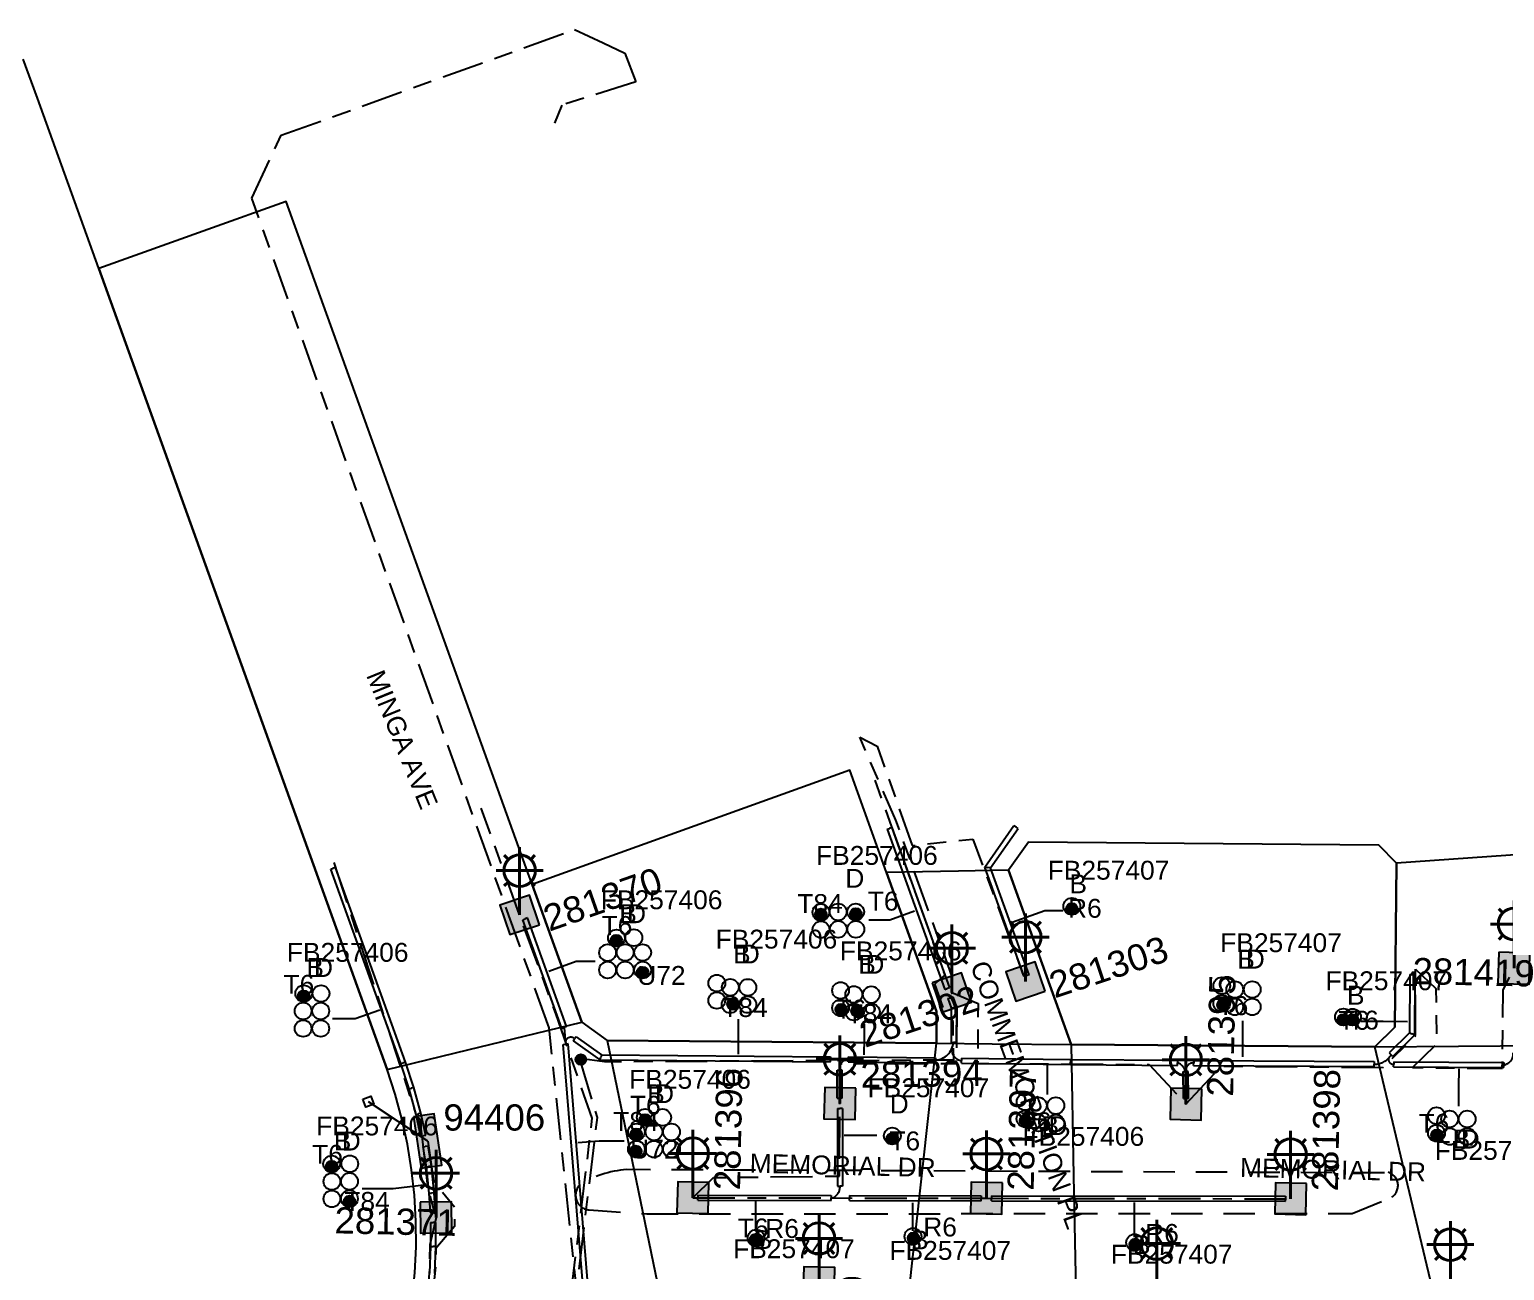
# Model space of a CAD drawing. Extents: x 301026 to 301961, y 6172667 to 6173436.
# Drawn here: x 301263.7 to 301404.4, y 6173155.4 to 6173273.7 of the extents above; entities that cross this region are included whole.
import ezdxf
from ezdxf.enums import TextEntityAlignment as Align

# ---------------------------------------------------------------- set-up
doc = ezdxf.new("R2010")
doc.units = 0
doc.linetypes.add('Cable Exist UG', pattern=[8.2, 4, -1.2, 1.8, -1.2])
doc.linetypes.add('Dash', pattern=[5, 3, -2])
doc.layers.get('0').update_dxf_attribs({"color": 6})
for name, color, linetype in [('_User_LV_Exist', 7, 'Continuous'), ('Duct_SP_EXT', 7, 'Continuous'), ('Equip_LV_EXT', 7, 'Continuous'), ('Equip_SP_SL_EXT', 7, 'Continuous'), ('Mains_HV_EXT', 7, 'Continuous'), ('Mains_SL_EXT', 7, 'Continuous'), ('Notes', 7, 'Continuous'), ('Services_SP_EXT', 7, 'Continuous'), ('SupportsUG_SP_LV_EXT', 7, 'Continuous'), ('SupportsUG_SP_LV_SL_EXT', 7, 'Continuous'), ('Trench_SP_EXT', 7, 'Continuous')]:
    doc.layers.add(name, color=color, linetype=linetype)
for name, color, linetype, lineweight in [('Cadastre Developer_SP_EXT', 9, 'Continuous', 5), ('Cadastre Land Parcels_SP_EXT', 9, 'Continuous', 5), ('Cadastre Roads_SP_EXT', 9, 'Continuous', 5)]:
    doc.layers.add(name, color=color, linetype=linetype, lineweight=lineweight)
doc.styles.add('COLUMN_LABEL', font='arial.ttf')
doc.styles.add('iecARIAL', font='arial.ttf', dxfattribs={"height": 2})
doc.styles.add('POLE_LABEL', font='arial.ttf')
doc.styles.get("Standard").update_dxf_attribs({"font": 'arial.ttf'})

# ---------------------------------------------------------------- blocks, each defined once
blk = doc.blocks.new('PILLAR_EXT')
blk.add_hatch(color=256).paths.add_polyline_path([(-2.475, 0.99), (-2.475, -0.99), (2.475, -0.99), (2.475, 0.99)])
blk.add_lwpolyline([(-2.475, -0.99), (2.475, -0.99), (2.475, 0.99), (-2.475, 0.99)], close=True)
at = {"style": 'iecARIAL', "flags": 8}
blk.add_attdef('ASSET_NUM', (1.5, 3.5), '', height=2.5, dxfattribs=at)
for tag, p, flags in [('OWNED_BY', (0, -0.2), 9), ('STATE', (0, -0.4), 9), ('SUPPORT_TYPE', (0, -0.6), 9), ('USAGE', (0, -0.8), 9), ('LEGEND', (0, -1), 9), ('LOCATION', (0, -1.2), 9), ('NOTES', (0, -1.4), 9), ('PARENT', (0, -1.6), 9), ('STREETNAME', (0, -1.8), 9), ('SUBURB', (0, -2), 1)]:
    blk.add_attdef(tag, p, '', height=0.2, dxfattribs=dict(flags=flags))
blk = doc.blocks.new('DUCT_EXT')
blk.add_circle((0, 0.8), 0.8)
at = {"flags": 1}
blk.add_attdef('Z', (0, 0), '', height=0.2, dxfattribs=at)
at = {"flags": 9}
for tag, p in [('DUCT_CODE', (0, 0)), ('XSECT_TYPE', (0, -0.2)), ('STATE', (0, -0.6)), ('FB_REFERENCE', (0, -0.4)), ('NOTES', (0, -0.8))]:
    blk.add_attdef(tag, text='', height=0.2, dxfattribs=at).set_placement(p, align=Align.MIDDLE_LEFT)
blk = doc.blocks.new('SL_LANTERN_EXT')
at = {"lineweight": 40}
for p, q in [((-1.46, 5.68), (-1.06, 5.28)), ((0, 1.97), (0, 6.47)), ((1.46, 5.68), (1.06, 5.28)), ((-2.25, 4.22), (2.25, 4.22)), ((-1.46, 2.76), (-1.06, 3.16)), ((1.46, 2.76), (1.06, 3.16)), ((0, 0), (0, 2.72))]:
    blk.add_line(p, q, dxfattribs=at)
blk.add_circle((0, 4.22), 1.5, dxfattribs=at)
at = {"style": 'iecARIAL', "flags": 9}
blk.add_attdef('ASSET_NUM', (1.5, 1.5), '', height=2.5, dxfattribs=at)
for tag, p, height, flags in [('CONSTRUCTED_VOLTAGE', (0.98, -0.65), 0.2, 9), ('CONTROL_TYPE', (0.98, -0.85), 0.2, 9), ('LANTERN_PURPOSE', (0.98, -1.05), 0.2, 9), ('LANTERN_TYPE', (0.98, -1.25), 0.2, 9), ('NO_PHASES', (0.98, -1.45), 0.2, 9), ('LNUMBER', (2.18, -3.25), 2.5, 8), ('OPERATING_VOLTAGE', (0.98, -1.65), 0.2, 9), ('ORIENTATION', (0.98, -1.85), 0.2, 9), ('OWNED_BY', (0.98, -2.05), 0.2, 9), ('STATE', (0.98, -2.25), 0.2, 9), ('USAGE', (0.98, -2.45), 0.2, 9), ('CEXIST', (0.98, -2.65), 0.2, 9), ('CNEW', (0.98, -2.85), 0.2, 9), ('CNUMBER', (0.98, -3.05), 0.2, 9), ('CREMOVE', (0.98, -3.25), 0.2, 9), ('CREPLACE', (0.98, -3.45), 0.2, 9), ('LKINGHEIGHT', (0.98, -3.65), 0.2, 9), ('LBRACKET', (0.98, -3.85), 0.2, 9), ('LBRACKETVOCAB', (0.98, -4.05), 0.2, 9), ('LCATEGORY', (0.98, -4.25), 0.2, 9), ('LCHARGE1', (0.98, -4.45), 0.2, 9), ('LCHARGE1PERCENT', (0.98, -4.65), 0.2, 9), ('LCHARGE2', (0.98, -4.85), 0.2, 9), ('LCHARGE2PERCENT', (0.98, -5.05), 0.2, 9), ('LCHARGE3', (0.98, -5.25), 0.2, 9), ('LCHARGE3PERCENT', (0.98, -5.45), 0.2, 9), ('LEXIST', (0.98, -5.65), 0.2, 9), ('LLAMP', (0.98, -5.85), 0.2, 9), ('LLAMPVOCAB', (0.98, -6.05), 0.2, 9), ('LMAST', (0.98, -6.25), 0.2, 9), ('LMASTVOCAB', (0.98, -6.45), 0.2, 9), ('LNEW', (0.98, -6.65), 0.2, 9), ('LANTNUMBER', (0.98, -6.85), 0.2, 9), ('LOUTREACH', (0.98, -7.25), 0.2, 9), ('LOUTREACHVOCAB', (0.98, -7.45), 0.2, 9), ('LRATECODE', (0.98, -7.65), 0.2, 9), ('LREMOVE', (0.98, -7.85), 0.2, 9), ('LREPLACE', (0.98, -8.05), 0.2, 9), ('LTYPE', (0.98, -8.25), 0.2, 9), ('LTYPEVOCAB', (0.98, -8.45), 0.2, 9), ('STREETNAME', (0.98, -9.25), 0.2, 9), ('SUBURB', (0.98, -9.45), 0.2, 1), ('LEGEND', (0.98, -8.65), 0.2, 9), ('LOCATION', (0.98, -8.85), 0.2, 9), ('NOTES', (0.98, -9.05), 0.2, 9)]:
    blk.add_attdef(tag, p, '', height=height, dxfattribs=dict(flags=flags))
blk = doc.blocks.new('CCP_EXT')
at = {"flags": 9}
for tag, p in [('LEGEND', (0, -1.4)), ('STATE', (0, -1.8)), ('LIFE_SUPPORT', (0, -1.6)), ('NOTES', (0, -2))]:
    blk.add_attdef(tag, text='', height=0.2, dxfattribs=at).set_placement(p, align=Align.MIDDLE_LEFT)
blk.add_wipeout([(0, 0.57), (0.57, 0), (0, -0.57), (-0.57, 0)])
blk.add_lwpolyline([(-0.57, 0), (0, 0.57), (0.57, 0), (0, -0.57), (-0.57, 0)])
at = {"flags": 1}
blk.add_attdef('Z', (0, 0), '', height=0.2, dxfattribs=at)
at = {"flags": 9}
for tag, p in [('CCP_TYPE', (0, 0)), ('CONSTRUCTED_VOLTAGE', (0, -0.2)), ('OPERATING_VOLTAGE', (0, -0.6)), ('ORIENTATION', (0, -0.8)), ('OWNED_BY', (0, -1)), ('NO_PHASES', (0, -0.4)), ('USAGE', (0, -1.2))]:
    blk.add_attdef(tag, text='', height=0.2, dxfattribs=at).set_placement(p, align=Align.MIDDLE_LEFT)
blk = doc.blocks.new('CABLE_LARGE_EXT')
h = blk.add_hatch(color=256)
edge = h.paths.add_edge_path()
edge.add_arc((0, 0.55), 0.55, 0, 360)
blk.add_circle((0, 0.55), 0.55)
at = {"flags": 1}
blk.add_attdef('Z', (0, 0), '', height=0.2, dxfattribs=at)
at = {"flags": 9}
for tag, p in [('COND_CODE', (0, 0)), ('STATE', (0, -0.4)), ('XSECT_SIZE', (0, -0.6)), ('FB_REFERENCE', (0, -0.2)), ('NOTES', (0, -0.8))]:
    blk.add_attdef(tag, text='', height=0.2, dxfattribs=at).set_placement(p, align=Align.MIDDLE_LEFT)
blk = doc.blocks.new('CONNECTOR_NODE_EXT')
h = blk.add_hatch(color=256)
edge = h.paths.add_edge_path()
edge.add_arc((0, 0), 0.5, 0, 360)
blk.add_circle((0, 0), 0.5)
at = {"flags": 1}
blk.add_attdef('Z', (0, 0), '', height=0.2, dxfattribs=at)
at = {"flags": 9}
for tag, p in [('CONNECTOR_TYPE', (0, 0)), ('CONSTRUCTED_VOLTAGE', (0, -0.2)), ('OPERATING_VOLTAGE', (0, -0.6)), ('ORIENTATION', (0, -0.8)), ('SUBTYPE', (0, -1)), ('NO_PHASES', (0, -0.4)), ('USAGE', (0, -1.2)), ('NOTES', (0, -1.4))]:
    blk.add_attdef(tag, text='', height=0.2, dxfattribs=at).set_placement(p, align=Align.MIDDLE_LEFT)
blk = doc.blocks.new('COLUMN_EXT')
blk.add_hatch(color=256).paths.add_polyline_path([(-1.49, 1.48), (-1.49, -1.49), (1.48, -1.49), (1.48, 1.48)])
blk.add_lwpolyline([(-1.49, -1.49), (1.48, -1.49), (1.48, 1.48), (-1.49, 1.48)], close=True)
for tag, height, style, flags, p in [('ASSET_NUM', 2.5, 'COLUMN_LABEL', 8, (2, 2)), ('STRUCTURE_PLANT_NUMBER', 0.2, 'POLE_LABEL', 9, (1.81, 0.03)), ('STREET_CODE', 0.2, 'COLUMN_LABEL', 9, (1.81, -0.2))]:
    blk.add_attdef(tag, text='', height=height, dxfattribs=dict(style=style, flags=flags)).set_placement(p, align=Align.MIDDLE_LEFT)
at = {"flags": 9}
for tag, p in [('COLUMN_TYPE', (1.81, -0.4)), ('OWNED_BY', (1.81, -0.6)), ('STATE', (1.81, -0.8)), ('USAGE', (1.81, -1)), ('LEGEND', (1.81, -1.2)), ('LOCATION', (1.81, -1.4)), ('STREETNAME', (1.81, -1.6)), ('SUBURB', (1.81, -1.8)), ('NOTES', (1.81, -2))]:
    blk.add_attdef(tag, text='', height=0.2, dxfattribs=at).set_placement(p, align=Align.MIDDLE_LEFT)
at = {"flags": 1}
blk.add_attdef('Z', (1.81, -2.35), '', height=0.2, dxfattribs=at)

msp = doc.modelspace()

# ---------------------------------------------------------------- linework, layer by layer
at = {"layer": '_User_LV_Exist', "linetype": 'Cable Exist UG', "flags": 128}
for points in [[(301316.21, 6173175.6), (301318.58, 6173175.29), (301351.89, 6173175.46), (301351.82, 6173179.12), (301350.93, 6173180.33), (301350.09, 6173182.7), (301351.07, 6173183.51), (301344.21, 6173202.63)], [(301316.21, 6173175.54), (301317.88, 6173169.95), (301315.62, 6173151.28), (301315.08, 6173147.33), (301314.71, 6173144.5), (301316.01, 6173142.71), (301315.05, 6173135.61)], [(301301.72, 6173167.71), (301302.28, 6173163.93), (301304.28, 6173161.45), (301304.28, 6173159.58), (301302.51, 6173157.47), (301302.5, 6173156.11), (301302.13, 6173152.3), (301299.1, 6173129.03), (301300.55, 6173127.42), (301300.3, 6173125.55), (301298.46, 6173124.11), (301294.76, 6173095.78), (301295.66, 6173094.58), (301295.34, 6173092.72), (301294.24, 6173091.73), (301292, 6173074.6), (301293.01, 6173070.98), (301291.07, 6173063.19), (301292.1, 6173061.57), (301291.71, 6173059.78), (301289.97, 6173058.8), (301287.34, 6173048.27), (301285.52, 6173035.25), (301280.17, 6173030.73), (301277.05, 6173030.99), (301275.04, 6173029.46)]]:
    msp.add_lwpolyline(points, dxfattribs=at)
at = {"layer": 'Cadastre Developer_SP_EXT', "color": 250, "linetype": 'Dash', "lineweight": -3}
for points in [[(301320.71, 6173164.99, 0.135412), (301316.14, 6173163.43)], [(301393.67, 6173162.37, 0.667066), (301393.2, 6173164.77)], [(301316.14, 6173163.43, 0.604055), (301317.13, 6173161.15)]]:
    msp.add_lwpolyline(points, format="xyb", dxfattribs=at)
for points in [[(301392.98, 6173164.67), (301320.71, 6173164.99)], [(301317.13, 6173161.15), (301322.61, 6173160.77), (301389.9, 6173160.82), (301393.67, 6173162.37)]]:
    msp.add_lwpolyline(points, dxfattribs=at)
at = {"layer": 'Cadastre Land Parcels_SP_EXT', "color": 250, "linetype": 'Continuous', "lineweight": -3}
msp.add_lwpolyline([(301263.21, 6173074.86), (301289.55, 6173070.68), (301300.23, 6173152.52), (301300.23, 6173152.52), (301300.25, 6173152.71), (301300.5, 6173155.16), (301300.61, 6173157.62), (301300.6, 6173160.08), (301300.46, 6173162.54), (301300.19, 6173164.98), (301299.79, 6173167.41), (301299.27, 6173169.82), (301298.62, 6173172.19), (301297.85, 6173174.53), (301270.35, 6173250.87), (301264.5, 6173267.12), (301263.14, 6173270.85)], dxfattribs=at)
for points in [[(301350.26, 6173180.07), (301345.49, 6173193.31), (301341.98, 6173203.07), (301311.69, 6173192.17), (301316.42, 6173179.03), (301318.85, 6173177.31), (301350.25, 6173177.04), (301350.26, 6173180.07)], [(301393.97, 6173178.56), (301394.1, 6173194.2), (301392.42, 6173195.92), (301359.01, 6173196.21), (301357.12, 6173193.53), (301363.09, 6173176.92), (301392.05, 6173176.68), (301393.97, 6173178.56)]]:
    msp.add_lwpolyline(points, close=True, dxfattribs=at)
at = {"layer": 'Cadastre Roads_SP_EXT', "color": 250, "linetype": 'Continuous', "lineweight": -3}
for points in [[(301305.55, 6173176.4), (301316.42, 6173179.03), (301311.69, 6173192.17), (301288.24, 6173257.27), (301280.75, 6173254.6), (301270.35, 6173250.87), (301297.85, 6173174.53), (301305.55, 6173176.4)], [(301428.01, 6173197.06), (301415.5, 6173197.18), (301415.48, 6173195.23), (301409.49, 6173195.28), (301402.74, 6173194.81), (301394.1, 6173194.2), (301393.97, 6173178.56), (301392.05, 6173176.68), (301408.02, 6173176.83), (301433.7, 6173176.31), (301433.89, 6173196.42), (301433.35, 6173196.42), (301433.33, 6173195.08), (301427.99, 6173195.11), (301428.01, 6173197.06)], [(301357.12, 6173193.53), (301352.33, 6173193.44), (301345.49, 6173193.31), (301350.26, 6173180.07), (301350.25, 6173177.04), (301355.54, 6173176.99), (301363.09, 6173176.92), (301357.12, 6173193.53)], [(301350.25, 6173177.04), (301318.85, 6173177.31), (301321.42, 6173164.88), (301324.03, 6173152.25), (301347.48, 6173152.05), (301350.25, 6173177.04)], [(301395, 6173164.28), (301392.05, 6173176.68), (301363.09, 6173176.92), (301363.32, 6173164.41), (301363.55, 6173151.91), (301398.02, 6173151.61), (301395, 6173164.28)]]:
    msp.add_lwpolyline(points, close=True, dxfattribs=at)
at = {"layer": 'Duct_SP_EXT'}
for p, q in [((301345.53, 6173197.43), (301345.76, 6173197.51)), ((301345.53, 6173197.43), (301351.03, 6173182.17)), ((301345.98, 6173197.59), (301345.76, 6173197.51)), ((301345.98, 6173197.59), (301351.48, 6173182.33)), ((301354.84, 6173193.83), (301357.63, 6173197.78)), ((301355.38, 6173193.76), (301358.02, 6173197.5)), ((301357.63, 6173197.78), (301357.83, 6173197.64)), ((301358.02, 6173197.5), (301357.83, 6173197.64)), ((301292.48, 6173193.63), (301292.7, 6173193.71)), ((301299.15, 6173175.09), (301292.48, 6173193.63)), ((301292.93, 6173193.79), (301292.7, 6173193.71)), ((301299.61, 6173175.24), (301292.93, 6173193.79)), ((301358.62, 6173183.41), (301354.84, 6173193.83)), ((301354.84, 6173193.83), (301355.11, 6173193.8)), ((301355.38, 6173193.76), (301355.11, 6173193.8)), ((301359.07, 6173183.57), (301355.38, 6173193.76)), ((301310.79, 6173188.81), (301311.01, 6173188.9)), ((301311.24, 6173188.98), (301311.01, 6173188.9)), ((301314.97, 6173178.62), (301311.24, 6173188.98)), ((301314.52, 6173178.45), (301310.79, 6173188.81)), ((301358.62, 6173183.41), (301358.85, 6173183.49)), ((301359.07, 6173183.57), (301358.85, 6173183.49)), ((301395.39, 6173183.6), (301395.36, 6173178.02)), ((301395.39, 6173183.6), (301395.63, 6173183.6)), ((301395.87, 6173183.6), (301395.63, 6173183.6)), ((301395.87, 6173183.6), (301395.84, 6173177.82)), ((301351.03, 6173182.17), (301351.25, 6173182.25)), ((301351.48, 6173182.33), (301351.25, 6173182.25)), ((301351.34, 6173181.3), (301351.57, 6173181.38)), ((301351.34, 6173181.3), (301351.66, 6173180.41)), ((301351.79, 6173181.46), (301351.57, 6173181.38)), ((301351.66, 6173180.41), (301351.9, 6173180.45)), ((301351.79, 6173181.46), (301352.14, 6173180.49)), ((301352.14, 6173180.49), (301351.9, 6173180.45)), ((301352.14, 6173180.49), (301352.11, 6173177.1)), ((301351.66, 6173180.41), (301351.63, 6173177.11)), ((301314.52, 6173178.45), (301314.75, 6173178.53)), ((301314.97, 6173178.62), (301314.75, 6173178.53)), ((301315.87, 6173177.66), (301315.73, 6173177.46)), ((301315.87, 6173177.66), (301318.3, 6173175.93)), ((301395.36, 6173178.02), (301393.42, 6173176.12)), ((301395.84, 6173177.82), (301393.76, 6173175.77)), ((301395.36, 6173178.02), (301395.6, 6173177.92)), ((301395.84, 6173177.82), (301395.6, 6173177.92)), ((301314.64, 6173176.93), (301314.88, 6173176.95)), ((301316.77, 6173151.13), (301314.64, 6173176.93)), ((301315.12, 6173176.97), (301314.88, 6173176.95)), ((301317.24, 6173151.17), (301315.12, 6173176.97)), ((301315.59, 6173177.27), (301315.73, 6173177.46)), ((301315.59, 6173177.27), (301318.15, 6173175.46)), ((301351.63, 6173177.11), (301351.87, 6173177.1)), ((301352.11, 6173177.1), (301351.87, 6173177.1)), ((301299.15, 6173175.09), (301299.38, 6173175.17)), ((301299.95, 6173172.7), (301299.15, 6173175.09)), ((301299.61, 6173175.24), (301299.38, 6173175.17)), ((301300.4, 6173172.83), (301299.61, 6173175.24)), ((301318.15, 6173175.46), (301318.22, 6173175.69)), ((301318.15, 6173175.46), (301340.14, 6173175.26)), ((301318.3, 6173175.93), (301318.22, 6173175.69)), ((301318.3, 6173175.93), (301340.14, 6173175.74)), ((301340.14, 6173175.74), (301340.14, 6173175.5)), ((301340.14, 6173175.26), (301340.14, 6173175.5)), ((301341.82, 6173175.25), (301341.83, 6173175.49)), ((301341.82, 6173175.25), (301350.16, 6173175.18)), ((301341.83, 6173175.73), (301341.83, 6173175.49)), ((301341.83, 6173175.73), (301350.16, 6173175.66)), ((301350.16, 6173175.66), (301350.16, 6173175.42)), ((301350.16, 6173175.18), (301350.16, 6173175.42)), ((301352.64, 6173175.62), (301352.63, 6173175.38)), ((301352.63, 6173175.14), (301352.63, 6173175.38)), ((301352.63, 6173175.14), (301363.01, 6173175)), ((301352.64, 6173175.62), (301363.02, 6173175.48)), ((301363.01, 6173175), (301363.02, 6173175.24)), ((301363.02, 6173175.48), (301363.02, 6173175.24)), ((301363.02, 6173175.48), (301363.02, 6173175.24)), ((301363.02, 6173175.48), (301373.24, 6173175.41)), ((301363.02, 6173175), (301363.02, 6173175.24)), ((301363.02, 6173175), (301373.24, 6173174.93)), ((301373.24, 6173175.41), (301373.24, 6173175.17)), ((301373.24, 6173174.93), (301373.24, 6173175.17)), ((301374.77, 6173174.92), (301374.78, 6173175.16)), ((301374.77, 6173174.92), (301391.98, 6173174.81)), ((301374.78, 6173175.4), (301374.78, 6173175.16)), ((301374.78, 6173175.4), (301391.98, 6173175.29)), ((301391.98, 6173175.29), (301391.98, 6173175.05)), ((301391.98, 6173174.81), (301391.98, 6173175.05)), ((301393.42, 6173176.12), (301393.59, 6173175.94)), ((301393.76, 6173175.77), (301393.59, 6173175.94)), ((301393.84, 6173174.8), (301393.85, 6173175.04)), ((301393.85, 6173175.28), (301393.85, 6173175.04)), ((301393.85, 6173175.28), (301404.35, 6173175.21)), ((301404.35, 6173175.21), (301404.35, 6173174.97)), ((301404.35, 6173174.73), (301404.35, 6173174.97)), ((301340.78, 6173171.81), (301340.78, 6173174.48)), ((301340.78, 6173174.48), (301341.02, 6173174.48)), ((301341.26, 6173174.48), (301341.02, 6173174.48)), ((301341.26, 6173171.81), (301341.26, 6173174.48)), ((301373.79, 6173171.76), (301373.78, 6173174.33)), ((301373.78, 6173174.33), (301374.02, 6173174.33)), ((301374.26, 6173174.33), (301374.02, 6173174.33)), ((301374.27, 6173171.76), (301374.26, 6173174.33)), ((301393.84, 6173174.8), (301404.35, 6173174.73)), ((301299.95, 6173172.7), (301300.18, 6173172.76)), ((301300.62, 6173170.25), (301299.95, 6173172.7)), ((301300.4, 6173172.83), (301300.18, 6173172.76)), ((301301.08, 6173170.36), (301300.4, 6173172.83)), ((301340.78, 6173171.81), (301341.02, 6173171.81)), ((301340.79, 6173170.83), (301341.03, 6173170.83)), ((301340.79, 6173170.83), (301340.81, 6173163.4)), ((301341.26, 6173171.81), (301341.02, 6173171.81)), ((301341.27, 6173170.83), (301341.03, 6173170.83)), ((301341.27, 6173170.83), (301341.29, 6173163.4)), ((301373.79, 6173171.76), (301374.03, 6173171.76)), ((301374.27, 6173171.76), (301374.03, 6173171.76)), ((301300.62, 6173170.25), (301300.85, 6173170.31)), ((301301.07, 6173168.15), (301300.62, 6173170.25)), ((301301.08, 6173170.36), (301300.85, 6173170.31)), ((301301.54, 6173168.25), (301301.08, 6173170.36)), ((301301.07, 6173168.15), (301301.31, 6173168.2)), ((301301.54, 6173168.25), (301301.31, 6173168.2)), ((301301.26, 6173167.15), (301301.49, 6173167.19)), ((301301.26, 6173167.15), (301301.57, 6173165.26)), ((301301.73, 6173167.23), (301301.49, 6173167.19)), ((301301.73, 6173167.23), (301302.04, 6173165.33)), ((301301.57, 6173165.26), (301301.8, 6173165.3)), ((301301.57, 6173165.26), (301301.84, 6173162.74)), ((301302.04, 6173165.33), (301301.8, 6173165.3)), ((301302.04, 6173165.33), (301302.32, 6173162.78)), ((301301.84, 6173162.74), (301302.08, 6173162.76)), ((301301.84, 6173162.74), (301301.95, 6173160.91)), ((301302.32, 6173162.78), (301302.08, 6173162.76)), ((301302.32, 6173162.78), (301302.43, 6173160.94)), ((301327.47, 6173162.55), (301327.47, 6173162.31)), ((301327.47, 6173162.55), (301340.19, 6173162.53)), ((301327.47, 6173162.07), (301327.47, 6173162.31)), ((301340.19, 6173162.53), (301340.19, 6173162.29)), ((301340.19, 6173162.05), (301340.19, 6173162.29)), ((301340.81, 6173163.4), (301341.05, 6173163.4)), ((301341.29, 6173163.4), (301341.05, 6173163.4)), ((301341.95, 6173162.52), (301341.95, 6173162.28)), ((301341.95, 6173162.52), (301354.5, 6173162.5)), ((301341.95, 6173162.04), (301341.95, 6173162.28)), ((301354.5, 6173162.5), (301354.5, 6173162.26)), ((301354.5, 6173162.02), (301354.5, 6173162.26)), ((301355.48, 6173162.5), (301355.48, 6173162.26)), ((301355.48, 6173162.5), (301383.52, 6173162.46)), ((301355.48, 6173162.02), (301355.48, 6173162.26)), ((301383.52, 6173162.46), (301383.52, 6173162.22)), ((301383.52, 6173161.98), (301383.52, 6173162.22)), ((301301.95, 6173160.91), (301302.19, 6173160.93)), ((301302.43, 6173160.94), (301302.19, 6173160.93)), ((301327.47, 6173162.07), (301340.19, 6173162.05)), ((301341.95, 6173162.04), (301354.5, 6173162.02)), ((301355.48, 6173162.02), (301383.52, 6173161.98)), ((301301.99, 6173159.94), (301302.23, 6173159.94)), ((301301.99, 6173159.94), (301302, 6173157.67)), ((301302.47, 6173159.94), (301302.23, 6173159.94)), ((301302.47, 6173159.94), (301302.48, 6173157.66)), ((301302, 6173157.67), (301301.88, 6173155.13)), ((301302, 6173157.67), (301302.24, 6173157.66)), ((301302.48, 6173157.66), (301302.24, 6173157.66)), ((301302.48, 6173157.66), (301302.36, 6173155.1))]:
    msp.add_line(p, q, dxfattribs=at)
at = {"layer": 'Mains_SL_EXT', "linetype": 'Cable Exist UG', "flags": 128}
for points in [[(301342.92, 6173206.21), (301344.6, 6173205.34), (301347.93, 6173195.87), (301353.72, 6173196.5), (301358.73, 6173182.93)], [(301351.71, 6173181.87), (301351.75, 6173183.37), (301346.38, 6173198.29), (301342.92, 6173206.21)], [(301310.49, 6173189.27), (301306.81, 6173199.45)], [(301316.33, 6173145.12), (301314.68, 6173147.15), (301317.42, 6173169.89), (301313.94, 6173179.87), (301310.49, 6173189.27)], [(301374.03, 6173171.23), (301377.43, 6173174.86), (301392.84, 6173174.73), (301395.94, 6173177.76), (301395.94, 6173184.1)], [(301395.94, 6173184.1), (301397.87, 6173182.24), (301397.94, 6173176.96), (301395.63, 6173174.72), (301404.2, 6173174.63), (301404.28, 6173182.11), (301405.32, 6173184.18)], [(301341.03, 6173171.29), (301341.07, 6173175.11), (301352.16, 6173175.11), (301352.23, 6173180.53), (301351.71, 6173181.87)], [(301351.71, 6173181.87), (301354.21, 6173180.83), (301354.17, 6173175.11), (301370.53, 6173175), (301374.03, 6173171.23)], [(301327.01, 6173162.31), (301328.97, 6173164.23), (301340.99, 6173164.38), (301341.03, 6173171.29)], [(301301.23, 6173167.65), (301301.43, 6173165.97), (301301.71, 6173163.26), (301302.52, 6173160.42)], [(301327.01, 6173162.31), (301355.01, 6173162.26)], [(301355.01, 6173162.26), (301384.02, 6173162.21)], [(301302.52, 6173160.42), (301301.93, 6173157.83), (301301.84, 6173154.58), (301301.49, 6173151.7), (301298.59, 6173128.89), (301298.78, 6173126.54)]]:
    msp.add_lwpolyline(points, dxfattribs=at)
at = {"layer": 'Notes'}
for points in [[(301343.8, 6173188.81), (301345.8, 6173188.81), (301348.16, 6173189.66)], [(301362.3, 6173189.66), (301360.58, 6173189.66), (301357.45, 6173188.53)], [(301317.68, 6173184.83), (301315.89, 6173184.83), (301313.26, 6173183.88)], [(301292.65, 6173179.38), (301294.81, 6173179.38), (301297.16, 6173180.22)], [(301331.34, 6173179.34), (301331.34, 6173177.7), (301331.33, 6173176)], [(301379.44, 6173179.16), (301379.44, 6173177.26), (301379.43, 6173175.74)], [(301390.74, 6173179.13), (301392.85, 6173179.13), (301395.17, 6173179.11)], [(301343.34, 6173178.86), (301343.34, 6173177.49), (301343.33, 6173175.94)], [(301360.83, 6173172.14), (301360.83, 6173173.61), (301360.83, 6173174.91)], [(301400.07, 6173171.03), (301400.07, 6173172.86), (301400.08, 6173174.61)], [(301344.57, 6173168.23), (301343.01, 6173168.23), (301341.45, 6173168.23)], [(301320.46, 6173167.7), (301318.08, 6173167.7), (301316.03, 6173167.53)], [(301295.48, 6173163.2), (301298.43, 6173163.2), (301301.6, 6173163.56)], [(301333.02, 6173159.12), (301333.02, 6173162)], [(301347.98, 6173159.14), (301347.98, 6173160.84), (301347.98, 6173161.84)], [(301369.14, 6173158.55), (301369.14, 6173160.31), (301369.14, 6173161.87)]]:
    msp.add_lwpolyline(points, dxfattribs=at)
at = {"layer": 'Trench_SP_EXT', "linetype": 'Cable Exist UG'}
for points in [[(301314.75, 6173178.53), (301314.88, 6173176.95)], [(301340.14, 6173175.5), (301341.83, 6173175.49)], [(301340.19, 6173162.29), (301341.95, 6173162.28)]]:
    msp.add_lwpolyline(points, dxfattribs=at)
for points in [[(301314.88, 6173176.95, -0.770668), (301315.73, 6173177.46)], [(301350.16, 6173175.42, 0.355405), (301351.87, 6173177.1)], [(301352.63, 6173175.38, -0.38851), (301351.69, 6173176.47)], [(301341.83, 6173175.49, 0.458216), (301341.02, 6173174.48)], [(301373.24, 6173175.17, -0.237792), (301374.02, 6173174.33)], [(301374.78, 6173175.16, 0.476159), (301374.02, 6173174.33)], [(301391.98, 6173175.05, 0.28668), (301393.59, 6173175.94)], [(301393.85, 6173175.04, -0.519768), (301393.36, 6173175.62)], [(301404.35, 6173174.97, 0.395947), (301405.25, 6173176.12)], [(301341.05, 6173163.4, -0.295056), (301340.36, 6173162.29)]]:
    msp.add_lwpolyline(points, format="xyb", dxfattribs=at)

# ---------------------------------------------------------------- block references
at = {"layer": 'Equip_LV_EXT'}
msp.add_blockref('CONNECTOR_NODE_EXT', (301316.32, 6173175.48), dxfattribs=at)
at = {"layer": 'Equip_SP_SL_EXT'}
for p in [(301310.49, 6173189.27), (301405.32, 6173184.18), (301358.73, 6173182.93), (301351.71, 6173181.87), (301341.03, 6173171.29), (301374.03, 6173171.23), (301327.01, 6173162.31), (301327.01, 6173162.31), (301355.01, 6173162.26), (301355.01, 6173162.26), (301384.02, 6173162.21), (301384.02, 6173162.21), (301302.52, 6173160.42), (301339.04, 6173154.21), (301371.25, 6173153.72), (301399.25, 6173153.62)]:
    msp.add_blockref('SL_LANTERN_EXT', p, dxfattribs=at)
at = {"layer": 'Notes'}
for name, p in [('DUCT_EXT', (301339.22, 6173188.72)), ('DUCT_EXT', (301340.87, 6173188.75)), ('DUCT_EXT', (301342.54, 6173188.75)), ('DUCT_EXT', (301363.15, 6173189.29)), ('CABLE_LARGE_EXT', (301363.15, 6173189.29)), ('CABLE_LARGE_EXT', (301339.21, 6173188.77)), ('CABLE_LARGE_EXT', (301342.56, 6173188.81)), ('DUCT_EXT', (301319.72, 6173186.27)), ('DUCT_EXT', (301321.38, 6173186.3)), ('DUCT_EXT', (301339.23, 6173187.08)), ('DUCT_EXT', (301340.88, 6173187.1)), ('DUCT_EXT', (301342.55, 6173187.1)), ('DUCT_EXT', (301318.88, 6173184.87)), ('CABLE_LARGE_EXT', (301319.71, 6173186.27)), ('DUCT_EXT', (301320.55, 6173184.88)), ('DUCT_EXT', (301322.22, 6173184.88)), ('DUCT_EXT', (301318.88, 6173183.22)), ('DUCT_EXT', (301320.55, 6173183.22)), ('DUCT_EXT', (301322.22, 6173183.22)), ('CABLE_LARGE_EXT', (301322.22, 6173183.23)), ('DUCT_EXT', (301329.3, 6173181.96)), ('DUCT_EXT', (301377.45, 6173181.72)), ('DUCT_EXT', (301289.9, 6173180.97)), ('CABLE_LARGE_EXT', (301289.9, 6173180.97)), ('DUCT_EXT', (301291.55, 6173180.97)), ('DUCT_EXT', (301329.29, 6173180.32)), ('DUCT_EXT', (301330.58, 6173181.57)), ('DUCT_EXT', (301332.25, 6173181.56)), ('DUCT_EXT', (301341.1, 6173181.27)), ('DUCT_EXT', (301342.36, 6173180.88)), ('DUCT_EXT', (301344.03, 6173180.87)), ('DUCT_EXT', (301378.69, 6173181.35)), ('DUCT_EXT', (301380.36, 6173181.35)), ('DUCT_EXT', (301289.84, 6173179.31)), ('DUCT_EXT', (301291.52, 6173179.31)), ('DUCT_EXT', (301330.57, 6173179.92)), ('CABLE_LARGE_EXT', (301330.84, 6173180.22)), ('DUCT_EXT', (301332.25, 6173179.92)), ('DUCT_EXT', (301341.1, 6173179.61)), ('CABLE_LARGE_EXT', (301341.16, 6173179.7)), ('DUCT_EXT', (301342.36, 6173179.22)), ('CABLE_LARGE_EXT', (301342.67, 6173179.56)), ('DUCT_EXT', (301344.03, 6173179.22)), ('DUCT_EXT', (301377.45, 6173180.04)), ('CABLE_LARGE_EXT', (301377.57, 6173180.14)), ('DUCT_EXT', (301378.69, 6173179.7)), ('DUCT_EXT', (301380.36, 6173179.7)), ('DUCT_EXT', (301289.84, 6173177.65)), ('DUCT_EXT', (301291.52, 6173177.65)), ('DUCT_EXT', (301389.05, 6173178.74)), ('CABLE_LARGE_EXT', (301389.05, 6173178.72)), ('DUCT_EXT', (301389.92, 6173178.73)), ('CABLE_LARGE_EXT', (301389.92, 6173178.72)), ('DUCT_EXT', (301358.7, 6173170.65)), ('DUCT_EXT', (301322.47, 6173169.17)), ('DUCT_EXT', (301324.13, 6173169.17)), ('DUCT_EXT', (301358.69, 6173169.03)), ('DUCT_EXT', (301359.96, 6173170.29)), ('DUCT_EXT', (301361.63, 6173170.29)), ('DUCT_EXT', (301397.93, 6173169.33)), ('DUCT_EXT', (301399.18, 6173169.01)), ('DUCT_EXT', (301400.85, 6173169.01)), ('DUCT_EXT', (301321.63, 6173167.78)), ('CABLE_LARGE_EXT', (301322.46, 6173169.18)), ('DUCT_EXT', (301323.3, 6173167.78)), ('DUCT_EXT', (301324.97, 6173167.78)), ('CABLE_LARGE_EXT', (301358.74, 6173169.1)), ('DUCT_EXT', (301359.96, 6173168.63)), ('DUCT_EXT', (301361.63, 6173168.63)), ('DUCT_EXT', (301397.93, 6173167.66)), ('CABLE_LARGE_EXT', (301321.61, 6173167.82)), ('DUCT_EXT', (301346.03, 6173167.4)), ('CABLE_LARGE_EXT', (301346.03, 6173167.39)), ('CABLE_LARGE_EXT', (301397.98, 6173167.73)), ('DUCT_EXT', (301399.19, 6173167.35)), ('DUCT_EXT', (301400.85, 6173167.35)), ('DUCT_EXT', (301321.63, 6173166.14)), ('CABLE_LARGE_EXT', (301321.57, 6173166.18)), ('DUCT_EXT', (301323.3, 6173166.14)), ('DUCT_EXT', (301324.97, 6173166.14)), ('DUCT_EXT', (301292.57, 6173164.73)), ('CABLE_LARGE_EXT', (301292.57, 6173164.73)), ('DUCT_EXT', (301294.29, 6173164.74)), ('DUCT_EXT', (301292.59, 6173163.06)), ('DUCT_EXT', (301294.27, 6173163.07)), ('DUCT_EXT', (301292.59, 6173161.41)), ('DUCT_EXT', (301294.26, 6173161.42)), ('CABLE_LARGE_EXT', (301294.27, 6173161.41)), ('DUCT_EXT', (301348, 6173157.82)), ('DUCT_EXT', (301333.04, 6173157.67)), ('CABLE_LARGE_EXT', (301332.99, 6173157.76)), ('CABLE_LARGE_EXT', (301333.1, 6173157.77)), ('CABLE_LARGE_EXT', (301348.05, 6173157.9)), ('DUCT_EXT', (301369.14, 6173157.24)), ('CABLE_LARGE_EXT', (301369.19, 6173157.31))]:
    msp.add_blockref(name, p, dxfattribs=at)
at = {"layer": 'SupportsUG_SP_LV_EXT'}
ref = msp.add_blockref('PILLAR_EXT', (301301.72, 6173167.71), dxfattribs=dict(at, rotation=278.4269690225804))
ref.add_attrib('ASSET_NUM', '94406', dxfattribs={"layer": '0', "height": 2.5, "style": 'iecARIAL'}).set_placement((301303.22, 6173171.21), align=Align.TOP_LEFT)
at = {"layer": 'SupportsUG_SP_LV_SL_EXT'}
ref = msp.add_blockref('COLUMN_EXT', (301310.49, 6173189.27), dxfattribs=dict(at, rotation=108.5708406220578))
ref.add_attrib('ASSET_NUM', '281370', dxfattribs={"layer": '0', "height": 2.5, "rotation": 19.3462, "style": 'COLUMN_LABEL'}).set_placement((301312.49, 6173190.02), align=Align.TOP_LEFT)
ref = msp.add_blockref('COLUMN_EXT', (301358.73, 6173182.93), dxfattribs=dict(at, rotation=108.6918893244895))
ref.add_attrib('ASSET_NUM', '281303', dxfattribs={"layer": '0', "height": 2.5, "rotation": 18.2648, "style": 'COLUMN_LABEL'}).set_placement((301360.73, 6173183.68), align=Align.TOP_LEFT)
ref = msp.add_blockref('COLUMN_EXT', (301405.32, 6173184.18), dxfattribs=dict(at, rotation=268.329787636469))
ref.add_attrib('ASSET_NUM', '281419', dxfattribs={"layer": '0', "height": 2.5, "rotation": 358.7688, "style": 'COLUMN_LABEL'}).set_placement((301407.32, 6173184.93), align=Align.TOP_RIGHT)
ref = msp.add_blockref('COLUMN_EXT', (301351.71, 6173181.87), dxfattribs=dict(at, rotation=288.6432905203169))
ref.add_attrib('ASSET_NUM', '281302', dxfattribs={"layer": '0', "height": 2.5, "rotation": 18.2648, "style": 'COLUMN_LABEL'}).set_placement((301353.71, 6173182.62), align=Align.TOP_RIGHT)
ref = msp.add_blockref('COLUMN_EXT', (301374.03, 6173171.23), dxfattribs=dict(at, rotation=178.6963547456866))
ref.add_attrib('ASSET_NUM', '281395', dxfattribs={"layer": '0', "height": 2.5, "rotation": 88.805, "style": 'COLUMN_LABEL'}).set_placement((301376.03, 6173171.98), align=Align.TOP_LEFT)
ref = msp.add_blockref('COLUMN_EXT', (301341.03, 6173171.29), dxfattribs=dict(at, rotation=178.6963547456866))
ref.add_attrib('ASSET_NUM', '281394', dxfattribs={"layer": '0', "height": 2.5, "rotation": 0.8725, "style": 'COLUMN_LABEL'}).set_placement((301343.03, 6173172.04), align=Align.BOTTOM_LEFT)
ref = msp.add_blockref('COLUMN_EXT', (301327.01, 6173162.31), dxfattribs=dict(at, rotation=178.6963547456866))
ref.add_attrib('ASSET_NUM', '281396', dxfattribs={"layer": '0', "height": 2.5, "rotation": 88.805, "style": 'COLUMN_LABEL'}).set_placement((301329.01, 6173163.06), align=Align.TOP_LEFT)
ref = msp.add_blockref('COLUMN_EXT', (301355.01, 6173162.26), dxfattribs=dict(at, rotation=178.6963547456866))
ref.add_attrib('ASSET_NUM', '281397', dxfattribs={"layer": '0', "height": 2.5, "rotation": 88.805, "style": 'COLUMN_LABEL'}).set_placement((301357.01, 6173163.01), align=Align.TOP_LEFT)
ref = msp.add_blockref('COLUMN_EXT', (301384.02, 6173162.21), dxfattribs=dict(at, rotation=178.6963547456866))
ref.add_attrib('ASSET_NUM', '281398', dxfattribs={"layer": '0', "height": 2.5, "rotation": 88.805, "style": 'COLUMN_LABEL'}).set_placement((301386.02, 6173162.96), align=Align.TOP_LEFT)
ref = msp.add_blockref('COLUMN_EXT', (301302.52, 6173160.42), dxfattribs=dict(at, rotation=270.6125320701439))
ref.add_attrib('ASSET_NUM', '281371', dxfattribs={"layer": '0', "height": 2.5, "rotation": 358.7688, "style": 'COLUMN_LABEL'}).set_placement((301304.52, 6173161.17), align=Align.TOP_RIGHT)
ref = msp.add_blockref('COLUMN_EXT', (301339.04, 6173154.21), dxfattribs=dict(at, rotation=358.3657424769234))
ref.add_attrib('ASSET_NUM', '281399', dxfattribs={"layer": '0', "height": 2.5, "rotation": 88.6906, "style": 'COLUMN_LABEL'}).set_placement((301341.04, 6173154.96), align=Align.TOP_RIGHT)

# ---------------------------------------------------------------- texts
at = {"layer": 'Cadastre Roads_SP_EXT'}
for s, rotation, p in [('MINGA AVE', 292.1109, (301295.83, 6173212.12)), ('COMMEMORATION PL', 290.1996, (301353.44, 6173184.47)), ('MEMORIAL DR', 358.5751, (301332.41, 6173164.71)), ('MEMORIAL DR', 358.5693, (301379.17, 6173164.3))]:
    msp.add_text(s, height=1.8, rotation=rotation, dxfattribs=at).set_placement(p)
at = {"layer": 'Notes'}
for s, p in [('FB257406', (301338.76, 6173194.04)), ('D', (301341.55, 6173191.86)), ('FB257407', (301360.85, 6173192.63)), ('B', (301362.92, 6173191.33)), ('FB257406', (301318.23, 6173189.81)), ('B', (301319.99, 6173188.48)), ('D', (301320.73, 6173188.48)), ('T84', (301336.97, 6173189.45)), ('T6', (301343.69, 6173189.68)), ('R6', (301362.79, 6173189)), ('T6', (301318.31, 6173187.36)), ('FB257406', (301329.18, 6173186.06)), ('FB257407', (301377.3, 6173185.72)), ('FB257406', (301288.29, 6173184.8)), ('B', (301330.84, 6173184.64)), ('D', (301331.58, 6173184.64)), ('FB257406', (301341.03, 6173184.94)), ('B', (301290.15, 6173183.35)), ('D', (301290.88, 6173183.35)), ('B', (301342.78, 6173183.66)), ('D', (301343.46, 6173183.66)), ('B', (301378.93, 6173184.15)), ('D', (301379.74, 6173184.15)), ('T6', (301287.97, 6173181.75)), ('U72', (301321.7, 6173182.6)), ('FB257407', (301387.34, 6173182.09)), ('B', (301389.39, 6173180.71)), ('T84', (301329.81, 6173179.54)), ('T6', (301340.6, 6173179.39)), ('T84', (301341.69, 6173178.95)), ('T6', (301377.05, 6173179.72)), ('T6', (301388.58, 6173178.32)), ('T6', (301389.49, 6173178.34)), ('FB257406', (301320.94, 6173172.7)), ('FB257407', (301343.67, 6173171.89)), ('T6', (301321.01, 6173170.23)), ('B', (301322.65, 6173171.31)), ('D', (301323.4, 6173171.33)), ('D', (301345.78, 6173170.34)), ('FB257406', (301291.09, 6173168.25)), ('T84', (301319.41, 6173168.68)), ('T6', (301358.27, 6173168.65)), ('B', (301360.26, 6173168.28)), ('D', (301360.92, 6173168.28)), ('T6', (301396.22, 6173168.5)), ('B', (301292.76, 6173166.82)), ('D', (301293.52, 6173166.81)), ('U72', (301321.03, 6173166.05)), ('T6', (301345.75, 6173166.83)), ('FB257406', (301358.45, 6173167.26)), ('B', (301399.47, 6173167)), ('D', (301400.24, 6173167)), ('T6', (301290.7, 6173165.55)), ('FB257406', (301397.76, 6173165.92)), ('T84', (301293.77, 6173161.06)), ('T6', (301331.29, 6173158.53)), ('R6', (301333.91, 6173158.48)), ('R6', (301348.98, 6173158.62)), ('R6', (301370.14, 6173158.01)), ('FB257407', (301330.85, 6173156.55)), ('B', (301332.9, 6173157.42)), ('FB257407', (301345.76, 6173156.39)), ('B', (301347.82, 6173157.39)), ('B', (301368.98, 6173156.94)), ('FB257407', (301366.87, 6173156.03))]:
    msp.add_text(s, height=1.8, dxfattribs=at).set_placement(p)

# ---------------------------------------------------------------- next in the draw order: block references
at = {"layer": 'Services_SP_EXT', "rotation": 335.9900291577799}
msp.add_blockref('CCP_EXT', (301296.07, 6173171.46), dxfattribs=at)

# ---------------------------------------------------------------- next in the draw order: linework, layer by layer
at = {"layer": 'Mains_HV_EXT', "linetype": 'Cable Exist UG'}
msp.add_lwpolyline([(301313.78, 6173133.47), (301316.13, 6173151.52), (301313.3, 6173178.52), (301284.96, 6173257.58), (301287.76, 6173263.58), (301315.72, 6173273.66), (301318.46, 6173272.39), (301320.52, 6173271.42), (301321.56, 6173268.68), (301314.53, 6173266.46), (301313.82, 6173264.73)], dxfattribs=at)
at = {"layer": 'Mains_SL_EXT', "linetype": 'Cable Exist UG', "flags": 128}
msp.add_lwpolyline([(301292.78, 6173194.25), (301301.11, 6173168.67), (301301.23, 6173167.65)], dxfattribs=at)
at = {"layer": 'Services_SP_EXT'}
msp.add_lwpolyline([(301301.72, 6173167.71), (301296.07, 6173171.46)], dxfattribs=at)

doc.saveas('drawing.dxf')
